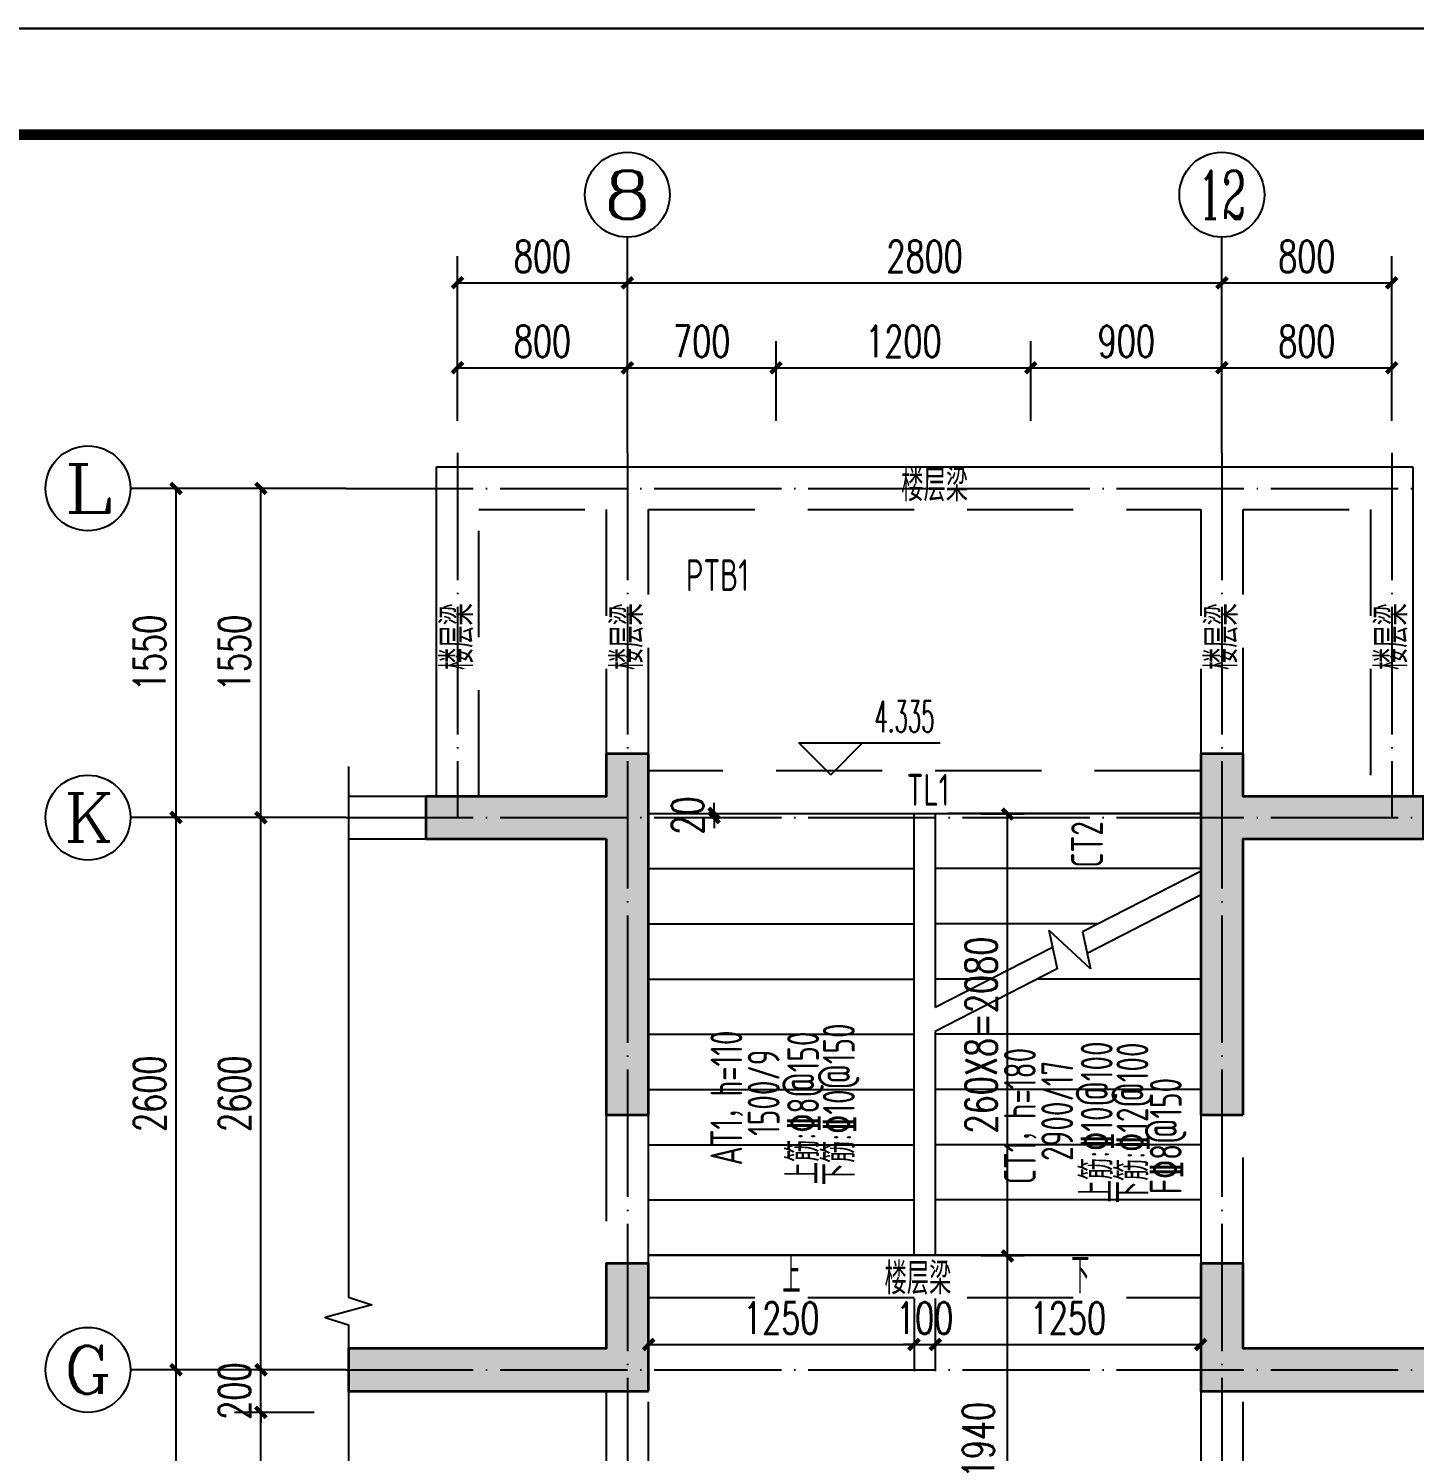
# Model space of a CAD drawing. Extents: x 393367 to 3005760, y 4998 to 826018.
# Drawn here: x 2809930 to 2816458, y 540962 to 547662 of the extents above; entities that cross this region are included whole.
import ezdxf
from ezdxf.enums import TextEntityAlignment as Align

# ---------------------------------------------------------------- set-up
doc = ezdxf.new("R2010")
doc.units = 0
doc.header["$LTSCALE"] = 1000
doc.linetypes.add('DASHED', pattern=[0.75, 0.5, -0.25])
doc.linetypes.add('DOTE', pattern=[2.42, 2, -0.2, 0.02, -0.2])
doc.layers.get('0').update_dxf_attribs({"linetype": 'CONTINUOUS'})
doc.layers.get('Defpoints').update_dxf_attribs({"linetype": 'CONTINUOUS'})
for name, color, linetype in [('-TK', 7, 'CONTINUOUS'), ('AXIS', 3, 'CONTINUOUS'), ('AXIS_TEXT', 7, 'CONTINUOUS'), ('DIM_ELEV', 3, 'CONTINUOUS'), ('DIM_SYMB', 3, 'CONTINUOUS'), ('DOTE', 8, 'DOTE'), ('PUB_DIM', 3, 'CONTINUOUS'), ('PUB_TEXT', 7, 'CONTINUOUS'), ('S-梁', 4, 'DASHED'), ('S-梁实线', 4, 'CONTINUOUS'), ('S-砼墙', 150, 'CONTINUOUS'), ('S-砼墙填充', 251, 'CONTINUOUS'), ('STAIR', 2, 'CONTINUOUS'), ('TEXT', 7, 'CONTINUOUS'), ('THIN', 7, 'CONTINUOUS'), ('尺寸标注', 86, 'CONTINUOUS')]:
    doc.layers.add(name, color=color, linetype=linetype)
doc.layers.add('yichutu', color=7, linetype='CONTINUOUS', true_color=0xffffff, plot=False)
doc.styles.add('_TCH_AXIS', font='COMPLEX', dxfattribs={"bigfont": 'GBCBIG'})
doc.styles.add('_TCH_DIM', font='simplex.shx', dxfattribs={"width": 0.65, "bigfont": 'gbcbig.shx'})
doc.styles.add('_TCH_DIM_T3', font='SIMPLEX', dxfattribs={"width": 0.705882, "bigfont": 'GBCBIG'})
doc.styles.add('COMPLEX', font='COMPLEX')
doc.styles.add('TSSD_Rein', font='Tssdeng.shx', dxfattribs={"width": 0.7, "bigfont": 'hztxt.shx'})
doc.dimstyles.new('_TCH_ARCH&&50', dxfattribs={"dimtxt": 148.75, "dimasz": 50, "dimexe": 125, "dimexo": 150, "dimgap": 50, "dimtad": 1, "dimdec": 0, "dimzin": 0, "dimdsep": 46, "dimtxsty": '_TCH_DIM_T3', "dimblk": 'ARCHTICK', "dimcen": 0.09, "dimclrt": 4, "dimazin": 2, "dimtfac": 1, "dimtdec": 0, "dimtix": 1, "dimtmove": 2, "dimatfit": 3, "dimfxl": 1, "dimtolj": 1, "dimtzin": 0, "dimarcsym": 0})

# ---------------------------------------------------------------- blocks, each defined once
blk = doc.blocks.new('_ArchTick')
at = {"color": 0, "linetype": 'ByBlock', "const_width": 0.4}
blk.add_lwpolyline([(-0.5, -0.5), (0.5, 0.5)], dxfattribs=at)
blk = doc.blocks.new('*D2147')
at = {"layer": 'Defpoints', "color": 0, "transparency": 16777216}
for p in [(2814200.5, 541833), (2815450.5, 541833), (2815450.5, 541466.2)]:
    blk.add_point(p, dxfattribs=at)
at = {"layer": '尺寸标注', "color": 0, "lineweight": -2, "transparency": 16777216}
for p, q in [((2814200.5, 541683), (2814200.5, 541341.2)), ((2815450.5, 541683), (2815450.5, 541341.2)), ((2814200.5, 541466.2), (2815450.5, 541466.2))]:
    blk.add_line(p, q, dxfattribs=at)
at = {"layer": '尺寸标注', "color": 0, "lineweight": -2, "transparency": 16777216, "xscale": 50, "yscale": 50, "zscale": 50, "rotation": 180}
blk.add_blockref('_ArchTick', (2814200.5, 541466.2), dxfattribs=at)
at = {"layer": '尺寸标注', "color": 0, "lineweight": -2, "transparency": 16777216, "xscale": 50, "yscale": 50, "zscale": 50}
blk.add_blockref('_ArchTick', (2815450.5, 541466.2), dxfattribs=at)
at = {"layer": '尺寸标注', "color": 4, "transparency": 16777216, "insert": (2814825.5, 541590.6), "char_height": 148.75, "attachment_point": 5, "style": '_TCH_DIM_T3'}
blk.add_mtext('\\A1;1250', dxfattribs=at)
blk = doc.blocks.new('*D2148')
at = {"layer": 'Defpoints', "color": 0, "transparency": 16777216}
for p in [(2814100.5, 541833), (2814200.5, 541833), (2814200.5, 541466.2)]:
    blk.add_point(p, dxfattribs=at)
at = {"layer": '尺寸标注', "color": 0, "lineweight": -2, "transparency": 16777216}
for p, q in [((2814100.5, 541683), (2814100.5, 541341.2)), ((2814200.5, 541683), (2814200.5, 541341.2)), ((2814100.5, 541466.2), (2814050.5, 541466.2)), ((2814100.5, 541466.2), (2814200.5, 541466.2)), ((2814200.5, 541466.2), (2814250.5, 541466.2))]:
    blk.add_line(p, q, dxfattribs=at)
at = {"layer": '尺寸标注', "color": 0, "lineweight": -2, "transparency": 16777216, "xscale": 50, "yscale": 50, "zscale": 50}
blk.add_blockref('_ArchTick', (2814100.5, 541466.2), dxfattribs=at)
at = {"layer": '尺寸标注', "color": 0, "lineweight": -2, "transparency": 16777216, "xscale": 50, "yscale": 50, "zscale": 50, "rotation": 180}
blk.add_blockref('_ArchTick', (2814200.5, 541466.2), dxfattribs=at)
at = {"layer": '尺寸标注', "color": 4, "transparency": 16777216, "insert": (2814150.5, 541590.6), "char_height": 148.75, "attachment_point": 5, "style": '_TCH_DIM_T3'}
blk.add_mtext('\\A1;100', dxfattribs=at)
blk = doc.blocks.new('*D2149')
at = {"layer": 'Defpoints', "color": 0, "transparency": 16777216}
for p in [(2812850.5, 541833), (2814100.5, 541833), (2814100.5, 541466.2)]:
    blk.add_point(p, dxfattribs=at)
at = {"layer": '尺寸标注', "color": 0, "lineweight": -2, "transparency": 16777216}
for p, q in [((2812850.5, 541683), (2812850.5, 541341.2)), ((2814100.5, 541683), (2814100.5, 541341.2)), ((2812850.5, 541466.2), (2814100.5, 541466.2))]:
    blk.add_line(p, q, dxfattribs=at)
at = {"layer": '尺寸标注', "color": 0, "lineweight": -2, "transparency": 16777216, "xscale": 50, "yscale": 50, "zscale": 50, "rotation": 180}
blk.add_blockref('_ArchTick', (2812850.5, 541466.2), dxfattribs=at)
at = {"layer": '尺寸标注', "color": 0, "lineweight": -2, "transparency": 16777216, "xscale": 50, "yscale": 50, "zscale": 50}
blk.add_blockref('_ArchTick', (2814100.5, 541466.2), dxfattribs=at)
at = {"layer": '尺寸标注', "color": 4, "transparency": 16777216, "insert": (2813475.5, 541590.6), "char_height": 148.75, "attachment_point": 5, "style": '_TCH_DIM_T3'}
blk.add_mtext('\\A1;1250', dxfattribs=at)
blk = doc.blocks.new('*D2144')
at = {"layer": 'Defpoints', "color": 0, "transparency": 16777216}
for p in [(2814541, 543963.1), (2814769.5, 543963.1), (2814769.5, 541883.1)]:
    blk.add_point(p, dxfattribs=at)
at = {"layer": '尺寸标注', "color": 0, "lineweight": -2, "transparency": 16777216}
for p, q in [((2814619.5, 543963.1), (2814416, 543963.1)), ((2814541, 541883.1), (2814541, 543963.1)), ((2814619.5, 541883.1), (2814416, 541883.1))]:
    blk.add_line(p, q, dxfattribs=at)
at = {"layer": '尺寸标注', "color": 0, "lineweight": -2, "transparency": 16777216, "xscale": 50, "yscale": 50, "zscale": 50}
for p, rotation in [((2814541, 543963.1), 90), ((2814541, 541883.1), 270)]:
    blk.add_blockref('_ArchTick', p, dxfattribs=dict(at, rotation=rotation))
at = {"layer": '尺寸标注', "color": 4, "transparency": 16777216, "insert": (2814416.6, 542923.1), "char_height": 148.75, "attachment_point": 5, "rotation": 90, "style": '_TCH_DIM_T3'}
blk.add_mtext('\\A1;260X8=2080', dxfattribs=at)
blk = doc.blocks.new('*D2145')
at = {"layer": 'Defpoints', "color": 0, "transparency": 16777216}
for p in [(2814541, 541883.1), (2814769.5, 541883.1), (2814769.5, 539943.1)]:
    blk.add_point(p, dxfattribs=at)
at = {"layer": '尺寸标注', "color": 0, "lineweight": -2, "transparency": 16777216}
for p, q in [((2814619.5, 541883.1), (2814416, 541883.1)), ((2814541, 539943.1), (2814541, 541883.1)), ((2814619.5, 539943.1), (2814416, 539943.1))]:
    blk.add_line(p, q, dxfattribs=at)
at = {"layer": '尺寸标注', "color": 0, "lineweight": -2, "transparency": 16777216, "xscale": 50, "yscale": 50, "zscale": 50}
for p, rotation in [((2814541, 541883.1), 90), ((2814541, 539943.1), 270)]:
    blk.add_blockref('_ArchTick', p, dxfattribs=dict(at, rotation=rotation))
at = {"layer": '尺寸标注', "color": 4, "transparency": 16777216, "insert": (2814403.5, 541016.3), "char_height": 148.75, "attachment_point": 5, "rotation": 90, "style": '_TCH_DIM_T3'}
blk.add_mtext('\\A1;1940', dxfattribs=at)
blk = doc.blocks.new('A1')
blk.add_lwpolyline([(0, 59400), (0, 0), (84100, 0), (84100, 59400)], close=True)
at = {"const_width": 100}
blk.add_lwpolyline([(2500, 58400), (2500, 1000), (83100, 1000), (83100, 58400)], close=True, dxfattribs=at)
blk = doc.blocks.new('_axiso')
blk.add_circle((0, 0), 0.5)
at = {"layer": 'AXIS_TEXT', "style": 'COMPLEX', "width": 1.041667}
blk.add_attdef('A', text='', height=0.56, dxfattribs=at).set_placement((-0.25, -0.28), (0.25, -0.28), align=Align.FIT)
blk = doc.blocks.new('*D2247')
at = {"layer": 'Defpoints', "color": 0, "transparency": 16777216}
for p in [(2811024.6, 541146.8), (2811424.6, 541146.8), (2811424.6, 540046.8)]:
    blk.add_point(p, dxfattribs=at)
at = {"layer": '尺寸标注', "color": 0, "lineweight": -2, "transparency": 16777216}
for p, q in [((2811274.6, 541146.8), (2810899.6, 541146.8)), ((2811024.6, 540046.8), (2811024.6, 541146.8)), ((2811274.6, 540046.8), (2810899.6, 540046.8))]:
    blk.add_line(p, q, dxfattribs=at)
at = {"layer": '尺寸标注', "color": 0, "lineweight": -2, "transparency": 16777216, "xscale": 50, "yscale": 50, "zscale": 50}
for p, rotation in [((2811024.6, 541146.8), 90), ((2811024.6, 540046.8), 270)]:
    blk.add_blockref('_ArchTick', p, dxfattribs=dict(at, rotation=rotation))
at = {"layer": '尺寸标注', "color": 4, "transparency": 16777216, "insert": (2810900.2, 540596.8), "char_height": 148.75, "attachment_point": 5, "rotation": 90, "style": '_TCH_DIM_T3'}
blk.add_mtext('\\A1;1100', dxfattribs=at)
blk = doc.blocks.new('*D2248')
at = {"layer": 'Defpoints', "color": 0, "transparency": 16777216}
for p in [(2811024.6, 541346.8), (2811424.6, 541346.8), (2811424.6, 541146.8)]:
    blk.add_point(p, dxfattribs=at)
at = {"layer": '尺寸标注', "color": 0, "lineweight": -2, "transparency": 16777216}
for p, q in [((2811274.6, 541346.8), (2810899.6, 541346.8)), ((2811024.6, 541346.8), (2811024.6, 541396.8)), ((2811024.6, 541146.8), (2811024.6, 541346.8)), ((2811274.6, 541146.8), (2810899.6, 541146.8)), ((2811024.6, 541146.8), (2811024.6, 541096.8))]:
    blk.add_line(p, q, dxfattribs=at)
at = {"layer": '尺寸标注', "color": 0, "lineweight": -2, "transparency": 16777216, "xscale": 50, "yscale": 50, "zscale": 50}
for p, rotation in [((2811024.6, 541346.8), 270), ((2811024.6, 541146.8), 90)]:
    blk.add_blockref('_ArchTick', p, dxfattribs=dict(at, rotation=rotation))
at = {"layer": '尺寸标注', "color": 4, "transparency": 16777216, "insert": (2810900.2, 541246.8), "char_height": 148.75, "attachment_point": 5, "rotation": 90, "style": '_TCH_DIM_T3'}
blk.add_mtext('\\A1;200', dxfattribs=at)
blk = doc.blocks.new('*D2249')
at = {"layer": 'Defpoints', "color": 0, "transparency": 16777216}
for p in [(2811024.6, 543946.8), (2811424.6, 543946.8), (2811424.6, 541346.8)]:
    blk.add_point(p, dxfattribs=at)
at = {"layer": '尺寸标注', "color": 0, "lineweight": -2, "transparency": 16777216}
for p, q in [((2811274.6, 543946.8), (2810899.6, 543946.8)), ((2811024.6, 541346.8), (2811024.6, 543946.8)), ((2811274.6, 541346.8), (2810899.6, 541346.8))]:
    blk.add_line(p, q, dxfattribs=at)
at = {"layer": '尺寸标注', "color": 0, "lineweight": -2, "transparency": 16777216, "xscale": 50, "yscale": 50, "zscale": 50}
for p, rotation in [((2811024.6, 543946.8), 90), ((2811024.6, 541346.8), 270)]:
    blk.add_blockref('_ArchTick', p, dxfattribs=dict(at, rotation=rotation))
at = {"layer": '尺寸标注', "color": 4, "transparency": 16777216, "insert": (2810900.2, 542646.8), "char_height": 148.75, "attachment_point": 5, "rotation": 90, "style": '_TCH_DIM_T3'}
blk.add_mtext('\\A1;2600', dxfattribs=at)
blk = doc.blocks.new('*D2250')
at = {"layer": 'Defpoints', "color": 0, "transparency": 16777216}
for p in [(2811024.6, 545496.8), (2811424.6, 545496.8), (2811424.6, 543946.8)]:
    blk.add_point(p, dxfattribs=at)
at = {"layer": '尺寸标注', "color": 0, "lineweight": -2, "transparency": 16777216}
for p, q in [((2811274.6, 545496.8), (2810899.6, 545496.8)), ((2811024.6, 543946.8), (2811024.6, 545496.8)), ((2811274.6, 543946.8), (2810899.6, 543946.8))]:
    blk.add_line(p, q, dxfattribs=at)
at = {"layer": '尺寸标注', "color": 0, "lineweight": -2, "transparency": 16777216, "xscale": 50, "yscale": 50, "zscale": 50}
for p, rotation in [((2811024.6, 545496.8), 90), ((2811024.6, 543946.8), 270)]:
    blk.add_blockref('_ArchTick', p, dxfattribs=dict(at, rotation=rotation))
at = {"layer": '尺寸标注', "color": 4, "transparency": 16777216, "insert": (2810900.2, 544721.8), "char_height": 148.75, "attachment_point": 5, "rotation": 90, "style": '_TCH_DIM_T3'}
blk.add_mtext('\\A1;1550', dxfattribs=at)
blk = doc.blocks.new('*D2251')
at = {"layer": 'Defpoints', "color": 0, "transparency": 16777216}
for p in [(2810624.6, 541346.8), (2811424.6, 541346.8), (2811424.6, 539846.8)]:
    blk.add_point(p, dxfattribs=at)
at = {"layer": 'PUB_DIM', "color": 0, "lineweight": -2, "transparency": 16777216}
for p, q in [((2811274.6, 541346.8), (2810499.6, 541346.8)), ((2810624.6, 539846.8), (2810624.6, 541346.8)), ((2811274.6, 539846.8), (2810499.6, 539846.8))]:
    blk.add_line(p, q, dxfattribs=at)
at = {"layer": 'PUB_DIM', "color": 0, "lineweight": -2, "transparency": 16777216, "xscale": 50, "yscale": 50, "zscale": 50}
for p, rotation in [((2810624.6, 541346.8), 90), ((2810624.6, 539846.8), 270)]:
    blk.add_blockref('_ArchTick', p, dxfattribs=dict(at, rotation=rotation))
at = {"layer": 'PUB_DIM', "color": 4, "transparency": 16777216, "insert": (2810500.2, 540596.8), "char_height": 148.75, "attachment_point": 5, "rotation": 90, "style": '_TCH_DIM_T3'}
blk.add_mtext('\\A1;1500', dxfattribs=at)
blk = doc.blocks.new('*D2252')
at = {"layer": 'Defpoints', "color": 0, "transparency": 16777216}
for p in [(2810624.6, 543946.8), (2811424.6, 543946.8), (2811424.6, 541346.8)]:
    blk.add_point(p, dxfattribs=at)
at = {"layer": 'PUB_DIM', "color": 0, "lineweight": -2, "transparency": 16777216}
for p, q in [((2811274.6, 543946.8), (2810499.6, 543946.8)), ((2810624.6, 541346.8), (2810624.6, 543946.8)), ((2811274.6, 541346.8), (2810499.6, 541346.8))]:
    blk.add_line(p, q, dxfattribs=at)
at = {"layer": 'PUB_DIM', "color": 0, "lineweight": -2, "transparency": 16777216, "xscale": 50, "yscale": 50, "zscale": 50}
for p, rotation in [((2810624.6, 543946.8), 90), ((2810624.6, 541346.8), 270)]:
    blk.add_blockref('_ArchTick', p, dxfattribs=dict(at, rotation=rotation))
at = {"layer": 'PUB_DIM', "color": 4, "transparency": 16777216, "insert": (2810500.2, 542646.8), "char_height": 148.75, "attachment_point": 5, "rotation": 90, "style": '_TCH_DIM_T3'}
blk.add_mtext('\\A1;2600', dxfattribs=at)
blk = doc.blocks.new('*D2253')
at = {"layer": 'Defpoints', "color": 0, "transparency": 16777216}
for p in [(2810624.6, 545496.8), (2811424.6, 545496.8), (2811424.6, 543946.8)]:
    blk.add_point(p, dxfattribs=at)
at = {"layer": 'PUB_DIM', "color": 0, "lineweight": -2, "transparency": 16777216}
for p, q in [((2811274.6, 545496.8), (2810499.6, 545496.8)), ((2810624.6, 543946.8), (2810624.6, 545496.8)), ((2811274.6, 543946.8), (2810499.6, 543946.8))]:
    blk.add_line(p, q, dxfattribs=at)
at = {"layer": 'PUB_DIM', "color": 0, "lineweight": -2, "transparency": 16777216, "xscale": 50, "yscale": 50, "zscale": 50}
for p, rotation in [((2810624.6, 545496.8), 90), ((2810624.6, 543946.8), 270)]:
    blk.add_blockref('_ArchTick', p, dxfattribs=dict(at, rotation=rotation))
at = {"layer": 'PUB_DIM', "color": 4, "transparency": 16777216, "insert": (2810500.2, 544721.8), "char_height": 148.75, "attachment_point": 5, "rotation": 90, "style": '_TCH_DIM_T3'}
blk.add_mtext('\\A1;1550', dxfattribs=at)
blk = doc.blocks.new('*D2254')
at = {"layer": 'Defpoints', "color": 0, "transparency": 16777216}
for p in [(2812750.5, 546064.7), (2811950.5, 545664.7), (2812750.5, 545664.7)]:
    blk.add_point(p, dxfattribs=at)
at = {"layer": '尺寸标注', "color": 0, "lineweight": -2, "transparency": 16777216}
for p, q in [((2811950.5, 545814.7), (2811950.5, 546189.7)), ((2812750.5, 545814.7), (2812750.5, 546189.7)), ((2811950.5, 546064.7), (2812750.5, 546064.7))]:
    blk.add_line(p, q, dxfattribs=at)
at = {"layer": '尺寸标注', "color": 0, "lineweight": -2, "transparency": 16777216, "xscale": 50, "yscale": 50, "zscale": 50, "rotation": 180}
blk.add_blockref('_ArchTick', (2811950.5, 546064.7), dxfattribs=at)
at = {"layer": '尺寸标注', "color": 0, "lineweight": -2, "transparency": 16777216, "xscale": 50, "yscale": 50, "zscale": 50}
blk.add_blockref('_ArchTick', (2812750.5, 546064.7), dxfattribs=at)
at = {"layer": '尺寸标注', "color": 4, "transparency": 16777216, "insert": (2812350.5, 546189.1), "char_height": 148.75, "attachment_point": 5, "style": '_TCH_DIM_T3'}
blk.add_mtext('\\A1;800', dxfattribs=at)
blk = doc.blocks.new('*D2255')
at = {"layer": 'Defpoints', "color": 0, "transparency": 16777216}
for p in [(2813450.5, 546064.7), (2812750.5, 545664.7), (2813450.5, 545664.7)]:
    blk.add_point(p, dxfattribs=at)
at = {"layer": '尺寸标注', "color": 0, "lineweight": -2, "transparency": 16777216}
for p, q in [((2812750.5, 545814.7), (2812750.5, 546189.7)), ((2813450.5, 545814.7), (2813450.5, 546189.7)), ((2812750.5, 546064.7), (2813450.5, 546064.7))]:
    blk.add_line(p, q, dxfattribs=at)
at = {"layer": '尺寸标注', "color": 0, "lineweight": -2, "transparency": 16777216, "xscale": 50, "yscale": 50, "zscale": 50, "rotation": 180}
blk.add_blockref('_ArchTick', (2812750.5, 546064.7), dxfattribs=at)
at = {"layer": '尺寸标注', "color": 0, "lineweight": -2, "transparency": 16777216, "xscale": 50, "yscale": 50, "zscale": 50}
blk.add_blockref('_ArchTick', (2813450.5, 546064.7), dxfattribs=at)
at = {"layer": '尺寸标注', "color": 4, "transparency": 16777216, "insert": (2813100.5, 546189.1), "char_height": 148.75, "attachment_point": 5, "style": '_TCH_DIM_T3'}
blk.add_mtext('\\A1;700', dxfattribs=at)
blk = doc.blocks.new('*D2256')
at = {"layer": 'Defpoints', "color": 0, "transparency": 16777216}
for p in [(2814650.5, 546064.7), (2813450.5, 545664.7), (2814650.5, 545664.7)]:
    blk.add_point(p, dxfattribs=at)
at = {"layer": '尺寸标注', "color": 0, "lineweight": -2, "transparency": 16777216}
for p, q in [((2813450.5, 545814.7), (2813450.5, 546189.7)), ((2814650.5, 545814.7), (2814650.5, 546189.7)), ((2813450.5, 546064.7), (2814650.5, 546064.7))]:
    blk.add_line(p, q, dxfattribs=at)
at = {"layer": '尺寸标注', "color": 0, "lineweight": -2, "transparency": 16777216, "xscale": 50, "yscale": 50, "zscale": 50, "rotation": 180}
blk.add_blockref('_ArchTick', (2813450.5, 546064.7), dxfattribs=at)
at = {"layer": '尺寸标注', "color": 0, "lineweight": -2, "transparency": 16777216, "xscale": 50, "yscale": 50, "zscale": 50}
blk.add_blockref('_ArchTick', (2814650.5, 546064.7), dxfattribs=at)
at = {"layer": '尺寸标注', "color": 4, "transparency": 16777216, "insert": (2814050.5, 546189.1), "char_height": 148.75, "attachment_point": 5, "style": '_TCH_DIM_T3'}
blk.add_mtext('\\A1;1200', dxfattribs=at)
blk = doc.blocks.new('*D2257')
at = {"layer": 'Defpoints', "color": 0, "transparency": 16777216}
for p in [(2815550.5, 546064.7), (2814650.5, 545664.7), (2815550.5, 545664.7)]:
    blk.add_point(p, dxfattribs=at)
at = {"layer": '尺寸标注', "color": 0, "lineweight": -2, "transparency": 16777216}
for p, q in [((2814650.5, 545814.7), (2814650.5, 546189.7)), ((2815550.5, 545814.7), (2815550.5, 546189.7)), ((2814650.5, 546064.7), (2815550.5, 546064.7))]:
    blk.add_line(p, q, dxfattribs=at)
at = {"layer": '尺寸标注', "color": 0, "lineweight": -2, "transparency": 16777216, "xscale": 50, "yscale": 50, "zscale": 50, "rotation": 180}
blk.add_blockref('_ArchTick', (2814650.5, 546064.7), dxfattribs=at)
at = {"layer": '尺寸标注', "color": 0, "lineweight": -2, "transparency": 16777216, "xscale": 50, "yscale": 50, "zscale": 50}
blk.add_blockref('_ArchTick', (2815550.5, 546064.7), dxfattribs=at)
at = {"layer": '尺寸标注', "color": 4, "transparency": 16777216, "insert": (2815100.5, 546189.1), "char_height": 148.75, "attachment_point": 5, "style": '_TCH_DIM_T3'}
blk.add_mtext('\\A1;900', dxfattribs=at)
blk = doc.blocks.new('*D2258')
at = {"layer": 'Defpoints', "color": 0, "transparency": 16777216}
for p in [(2816350.5, 546064.7), (2815550.5, 545664.7), (2816350.5, 545664.7)]:
    blk.add_point(p, dxfattribs=at)
at = {"layer": '尺寸标注', "color": 0, "lineweight": -2, "transparency": 16777216}
for p, q in [((2815550.5, 545814.7), (2815550.5, 546189.7)), ((2816350.5, 545814.7), (2816350.5, 546189.7)), ((2815550.5, 546064.7), (2816350.5, 546064.7))]:
    blk.add_line(p, q, dxfattribs=at)
at = {"layer": '尺寸标注', "color": 0, "lineweight": -2, "transparency": 16777216, "xscale": 50, "yscale": 50, "zscale": 50, "rotation": 180}
blk.add_blockref('_ArchTick', (2815550.5, 546064.7), dxfattribs=at)
at = {"layer": '尺寸标注', "color": 0, "lineweight": -2, "transparency": 16777216, "xscale": 50, "yscale": 50, "zscale": 50}
blk.add_blockref('_ArchTick', (2816350.5, 546064.7), dxfattribs=at)
at = {"layer": '尺寸标注', "color": 4, "transparency": 16777216, "insert": (2815950.5, 546189.1), "char_height": 148.75, "attachment_point": 5, "style": '_TCH_DIM_T3'}
blk.add_mtext('\\A1;800', dxfattribs=at)
blk = doc.blocks.new('*D2259')
at = {"layer": 'Defpoints', "color": 0, "transparency": 16777216}
for p in [(2812750.5, 546464.7), (2811950.5, 545664.7), (2812750.5, 545664.7)]:
    blk.add_point(p, dxfattribs=at)
at = {"layer": 'PUB_DIM', "color": 0, "lineweight": -2, "transparency": 16777216}
for p, q in [((2811950.5, 545814.7), (2811950.5, 546589.7)), ((2812750.5, 545814.7), (2812750.5, 546589.7)), ((2811950.5, 546464.7), (2812750.5, 546464.7))]:
    blk.add_line(p, q, dxfattribs=at)
at = {"layer": 'PUB_DIM', "color": 0, "lineweight": -2, "transparency": 16777216, "xscale": 50, "yscale": 50, "zscale": 50, "rotation": 180}
blk.add_blockref('_ArchTick', (2811950.5, 546464.7), dxfattribs=at)
at = {"layer": 'PUB_DIM', "color": 0, "lineweight": -2, "transparency": 16777216, "xscale": 50, "yscale": 50, "zscale": 50}
blk.add_blockref('_ArchTick', (2812750.5, 546464.7), dxfattribs=at)
at = {"layer": 'PUB_DIM', "color": 4, "transparency": 16777216, "insert": (2812350.5, 546589.1), "char_height": 148.75, "attachment_point": 5, "style": '_TCH_DIM_T3'}
blk.add_mtext('\\A1;800', dxfattribs=at)
blk = doc.blocks.new('*D2260')
at = {"layer": 'Defpoints', "color": 0, "transparency": 16777216}
for p in [(2815550.5, 546464.7), (2812750.5, 545664.7), (2815550.5, 545664.7)]:
    blk.add_point(p, dxfattribs=at)
at = {"layer": 'PUB_DIM', "color": 0, "lineweight": -2, "transparency": 16777216}
for p, q in [((2812750.5, 545814.7), (2812750.5, 546589.7)), ((2815550.5, 545814.7), (2815550.5, 546589.7)), ((2812750.5, 546464.7), (2815550.5, 546464.7))]:
    blk.add_line(p, q, dxfattribs=at)
at = {"layer": 'PUB_DIM', "color": 0, "lineweight": -2, "transparency": 16777216, "xscale": 50, "yscale": 50, "zscale": 50, "rotation": 180}
blk.add_blockref('_ArchTick', (2812750.5, 546464.7), dxfattribs=at)
at = {"layer": 'PUB_DIM', "color": 0, "lineweight": -2, "transparency": 16777216, "xscale": 50, "yscale": 50, "zscale": 50}
blk.add_blockref('_ArchTick', (2815550.5, 546464.7), dxfattribs=at)
at = {"layer": 'PUB_DIM', "color": 4, "transparency": 16777216, "insert": (2814150.5, 546589.1), "char_height": 148.75, "attachment_point": 5, "style": '_TCH_DIM_T3'}
blk.add_mtext('\\A1;2800', dxfattribs=at)
blk = doc.blocks.new('*D2261')
at = {"layer": 'Defpoints', "color": 0, "transparency": 16777216}
for p in [(2816350.5, 546464.7), (2815550.5, 545664.7), (2816350.5, 545664.7)]:
    blk.add_point(p, dxfattribs=at)
at = {"layer": 'PUB_DIM', "color": 0, "lineweight": -2, "transparency": 16777216}
for p, q in [((2815550.5, 545814.7), (2815550.5, 546589.7)), ((2816350.5, 545814.7), (2816350.5, 546589.7)), ((2815550.5, 546464.7), (2816350.5, 546464.7))]:
    blk.add_line(p, q, dxfattribs=at)
at = {"layer": 'PUB_DIM', "color": 0, "lineweight": -2, "transparency": 16777216, "xscale": 50, "yscale": 50, "zscale": 50, "rotation": 180}
blk.add_blockref('_ArchTick', (2815550.5, 546464.7), dxfattribs=at)
at = {"layer": 'PUB_DIM', "color": 0, "lineweight": -2, "transparency": 16777216, "xscale": 50, "yscale": 50, "zscale": 50}
blk.add_blockref('_ArchTick', (2816350.5, 546464.7), dxfattribs=at)
at = {"layer": 'PUB_DIM', "color": 4, "transparency": 16777216, "insert": (2815950.5, 546589.1), "char_height": 148.75, "attachment_point": 5, "style": '_TCH_DIM_T3'}
blk.add_mtext('\\A1;800', dxfattribs=at)
blk = doc.blocks.new('*D2268')
at = {"layer": 'Defpoints', "color": 0, "transparency": 16777216}
for p in [(2813001.2, 543966.9), (2813158.9, 543966.9), (2813001.2, 543946.8)]:
    blk.add_point(p, dxfattribs=at)
at = {"layer": '尺寸标注', "color": 0, "lineweight": -2, "transparency": 16777216}
for p, q in [((2813151.2, 543966.9), (2813283.9, 543966.9)), ((2813158.9, 543966.9), (2813158.9, 544016.9)), ((2813158.9, 543946.8), (2813158.9, 543966.9)), ((2813151.2, 543946.8), (2813283.9, 543946.8)), ((2813158.9, 543946.8), (2813158.9, 543896.8))]:
    blk.add_line(p, q, dxfattribs=at)
at = {"layer": '尺寸标注', "color": 0, "lineweight": -2, "transparency": 16777216, "xscale": 50, "yscale": 50, "zscale": 50}
for p, rotation in [((2813158.9, 543966.9), 270), ((2813158.9, 543946.8), 90)]:
    blk.add_blockref('_ArchTick', p, dxfattribs=dict(at, rotation=rotation))
at = {"layer": '尺寸标注', "color": 4, "transparency": 16777216, "insert": (2813034.5, 543956.9), "char_height": 148.75, "attachment_point": 5, "rotation": 90, "style": '_TCH_DIM_T3'}
blk.add_mtext('\\A1;20', dxfattribs=at)
blk = doc.blocks.new('yct-841-594-42050-29700-50-1000')
at = {"layer": 'yichutu', "color": 7, "true_color": 0xffffff}
blk.add_lwpolyline([(0, 0), (0, 29700), (42050, 29700), (42050, 0)], close=True, dxfattribs=at)

msp = doc.modelspace()

# ---------------------------------------------------------------- hatches: boundary and pattern name
at = {"layer": 'S-砼墙填充'}
for points in [[(2812650.6373, 543846.89197), (2812650.61394, 542546.89383), (2812850.61394, 542546.8901), (2812850.63917, 544246.89263), (2812650.63917, 544246.89263), (2812650.63917, 544046.89197), (2811800.63915, 544046.89197), (2811800.63915, 543846.89197)], [(2815650.61395, 542546.83778), (2815650.63731, 543846.84516), (2816500.6447, 543846.89197), (2816500.63368, 544046.89197), (2815650.63917, 544046.84516), (2815650.63917, 544246.89263), (2815450.63917, 544246.89263), (2815450.61395, 542546.84152)], [(2812850.5428, 541246.89171), (2812850.5428, 541846.89171), (2812650.5428, 541846.89171), (2812650.5428, 541446.89171), (2811437.62032, 541446.89171), (2811437.62032, 541246.89171)], [(2816863.65428, 541246.89171), (2816863.65428, 541446.89171), (2815650.73554, 541446.89171), (2815650.73554, 541846.89171), (2815450.73554, 541846.89171), (2815450.73554, 541246.89171)]]:
    msp.add_hatch(color=142, dxfattribs=at).paths.add_polyline_path(points)

# ---------------------------------------------------------------- linework, layer by layer
at = {"layer": 'AXIS'}
for p, q in [((2812750.5428, 545664.73261), (2812750.5428, 546679.34019)), ((2815550.5428, 545664.73261), (2815550.5428, 546679.34019)), ((2811424.58295, 545496.84749), (2810409.97537, 545496.84749)), ((2811424.58295, 543946.8475), (2810409.97537, 543946.8475)), ((2811424.58295, 541346.84749), (2810409.97537, 541346.84749))]:
    msp.add_line(p, q, dxfattribs=at)
at = {"layer": 'DIM_ELEV', "color": 6}
for p, q in [((2813708.13551, 544148.42518), (2813558.13551, 544298.42518)), ((2813558.13551, 544298.42518), (2814223.05599, 544298.42518)), ((2813708.13551, 544148.42518), (2813858.13551, 544298.42518))]:
    msp.add_line(p, q, dxfattribs=at)
at = {"layer": 'DIM_SYMB'}
for points in [[(2813475.54279, 541756.89171, 0, 0, 0), (2813475.54279, 544681.89171, 0, 0, 0), (2814825.54279, 544681.89171, 0, 0, 0), (2814825.54279, 543596.89171, 40, 0, 0), (2814825.54279, 543446.89171, 0, 0, 0)], [(2814825.54279, 541756.89171, 0, 0, 0), (2814825.54279, 543036.89171, 40, 0, 0), (2814825.54279, 543186.89171, 0, 0, 0)]]:
    msp.add_lwpolyline(points, format="xyseb", dxfattribs=at)
at = {"layer": 'DOTE', "linetype": 'DOTE', "ltscale": 0.3}
for p, q in [((2811950.5428, 545664.73261), (2811950.5428, 543946.8475)), ((2812750.5428, 545664.73261), (2812750.5428, 539846.84749)), ((2815550.54279, 545664.73261), (2815550.54279, 539846.84749)), ((2816350.54279, 545664.73261), (2816350.54279, 543946.8475)), ((2811424.58295, 545496.8475), (2817001.18933, 545496.8475)), ((2811424.58295, 543946.8475), (2817001.18933, 543946.8475)), ((2811424.58295, 541346.84749), (2817001.18933, 541346.84749))]:
    msp.add_line(p, q, dxfattribs=at)
at = {"layer": 'S-梁'}
for p, q in [((2812050.63917, 544046.89197), (2812050.63917, 545396.89197)), ((2812050.63917, 545396.89197), (2812650.63917, 545396.89197)), ((2812650.63917, 545396.89197), (2812650.63917, 544246.89263)), ((2812850.63917, 545396.89197), (2815450.63917, 545396.89197)), ((2812850.63917, 544246.89263), (2812850.63917, 545396.89197)), ((2815450.63917, 545396.89197), (2815450.63917, 544246.89263)), ((2815650.63917, 545396.89197), (2816250.64024, 545396.89197)), ((2815650.63917, 544246.89263), (2815650.63917, 545396.89197)), ((2816250.64024, 545396.89197), (2816250.65463, 544046.8782)), ((2815450.63917, 544166.83638), (2812850.63917, 544166.88496)), ((2811437.62032, 543846.89197), (2811800.63915, 543846.89197)), ((2812650.61394, 542546.90145), (2812650.5428, 541846.90119)), ((2815650.73554, 541846.90792), (2815650.61395, 542546.85586)), ((2812850.54279, 541686.89171), (2815450.73554, 541686.89171)), ((2812650.5428, 541246.89171), (2812650.5428, 539946.84818)), ((2812850.5428, 539946.84744), (2812850.5428, 541246.89171)), ((2815450.73554, 541246.89171), (2815450.73554, 539946.84067)), ((2815650.73554, 539946.8371), (2815650.73554, 541246.89171))]:
    msp.add_line(p, q, dxfattribs=at)
at = {"layer": 'S-梁实线'}
for p, q in [((2811850.63917, 545596.89197), (2811850.63917, 544046.89197)), ((2812750.63917, 545596.89197), (2811850.63917, 545596.89197)), ((2815550.63917, 545596.89197), (2812750.63917, 545596.89197)), ((2816450.63811, 545596.89197), (2815550.63917, 545596.89197)), ((2816450.65463, 544046.88921), (2816450.63811, 545596.89197)), ((2811800.63915, 544046.89197), (2811437.62032, 544046.89197)), ((2812850.6373, 543966.88496), (2815450.63731, 543966.83638)), ((2812850.5428, 541846.88222), (2812850.61394, 542546.88248)), ((2815450.61395, 542546.82344), (2815450.73554, 541846.87549)), ((2815450.73554, 541886.89171), (2812850.54279, 541886.89171))]:
    msp.add_line(p, q, dxfattribs=at)
at = {"layer": 'S-砼墙', "color": 150, "lineweight": 35}
for points in [[(2812650.6373, 543846.89197), (2812650.61394, 542546.89383), (2812850.61394, 542546.8901), (2812850.63917, 544246.89263), (2812650.63917, 544246.89263), (2812650.63917, 544046.89197), (2811800.63915, 544046.89197), (2811800.63915, 543846.89197)], [(2815650.61395, 542546.83778), (2815650.63731, 543846.84516), (2816500.6447, 543846.89197), (2816500.63368, 544046.89197), (2815650.63917, 544046.84516), (2815650.63917, 544246.89263), (2815450.63917, 544246.89263), (2815450.61395, 542546.84152)], [(2812850.5428, 541246.89171), (2812850.5428, 541846.89171), (2812650.5428, 541846.89171), (2812650.5428, 541446.89171), (2811437.62032, 541446.89171), (2811437.62032, 541246.89171)], [(2816863.65428, 541246.89171), (2816863.65428, 541446.89171), (2815650.73554, 541446.89171), (2815650.73554, 541846.89171), (2815450.73554, 541846.89171), (2815450.73554, 541246.89171)]]:
    msp.add_lwpolyline(points, close=True, dxfattribs=at)
at = {"layer": 'STAIR'}
for p, q in [((2812850.63917, 543966.89171), (2814040.54279, 543966.89171)), ((2812850.63917, 543966.89171), (2814040.54279, 543966.89171)), ((2814100.54279, 541886.89171), (2814100.54279, 543966.89171)), ((2814100.54279, 541886.89171), (2814100.54279, 543966.89171)), ((2814100.54279, 543966.89171), (2814200.54279, 543966.89171)), ((2814100.54279, 543966.89171), (2814200.54279, 543966.89171)), ((2814200.54279, 543966.89171), (2814200.54279, 543052.34153)), ((2814200.54279, 543966.89171), (2814200.54279, 543052.34153)), ((2815450.54279, 543966.89171), (2814260.54279, 543966.89171)), ((2814260.54279, 543966.89171), (2815450.54279, 543966.89171)), ((2812850.63917, 543706.89171), (2814100.54279, 543706.89171)), ((2815450.54279, 543706.89171), (2814200.54279, 543706.89171)), ((2815450.54279, 543693.84183), (2814894.55966, 543408.51115)), ((2815450.54279, 543581.44189), (2814916.37916, 543307.30899)), ((2812850.63917, 543446.89171), (2814100.54279, 543446.89171)), ((2814969.34638, 543446.89171), (2814200.54279, 543446.89171)), ((2814932.16591, 543234.08766), (2814734.9183, 543416.95269)), ((2814734.9183, 543416.95269), (2814774.28067, 543234.38401)), ((2814894.55966, 543408.51115), (2814932.16591, 543234.08766)), ((2814752.46117, 543335.58617), (2814200.54279, 543052.34153)), ((2814774.28067, 543234.38401), (2814200.54279, 542939.94159)), ((2812850.63917, 543186.89171), (2814100.54279, 543186.89171)), ((2814462.72152, 543186.89171), (2814200.54279, 543186.89171)), ((2815450.54279, 543186.89171), (2814681.73921, 543186.89171)), ((2812850.63917, 542926.89171), (2814100.54279, 542926.89171)), ((2814200.54279, 542939.94159), (2814200.54279, 541886.89171)), ((2814200.54279, 542939.94159), (2814200.54279, 541886.89171)), ((2815450.54279, 542926.89171), (2814200.54279, 542926.89171)), ((2812850.63917, 542666.89171), (2814100.54279, 542666.89171)), ((2815450.54279, 542666.89171), (2814200.54279, 542666.89171)), ((2812850.54279, 542406.89171), (2814100.54279, 542406.89171)), ((2815450.54279, 542406.89171), (2814200.54279, 542406.89171)), ((2812850.54279, 542146.89171), (2814100.54279, 542146.89171)), ((2815450.54279, 542146.89171), (2814200.54279, 542146.89171)), ((2812850.54279, 541886.89171), (2815450.72859, 541886.89171))]:
    msp.add_line(p, q, dxfattribs=at)
at = {"layer": 'THIN'}
msp.add_lwpolyline([(2811437.62032, 544186.89197), (2811437.62032, 541688.44963), (2811547.62032, 541653.44963), (2811327.62032, 541593.44963), (2811437.62032, 541558.44963), (2811437.62032, 539060.00729)], dxfattribs=at)

# ---------------------------------------------------------------- block references
at = {"layer": '-TK', "xscale": 0.5, "yscale": 0.5, "zscale": 0.5}
msp.add_blockref('A1', (2798752.93768, 517962.12225), dxfattribs=at)
at = {"layer": 'AXIS'}
ref = msp.add_blockref('_axiso', (2812750.5428, 546879.34019), dxfattribs=dict(at, xscale=400, yscale=400, zscale=400))
ref.add_attrib('A', '8', dxfattribs={"layer": 'AXIS_TEXT', "height": 226.27417, "style": '_TCH_AXIS', "width": 1.5}).set_placement((2812637.40571, 546766.20311), (2812863.67988, 546766.20311), align=Align.FIT)
ref = msp.add_blockref('_axiso', (2815550.5428, 546879.34019), dxfattribs=dict(at, xscale=400, yscale=400, zscale=400))
ref.add_attrib('A', '12', dxfattribs={"layer": 'AXIS_TEXT', "height": 226.27417, "style": '_TCH_AXIS', "width": 0.724138}).set_placement((2815437.40571, 546766.20311), (2815663.67988, 546766.20311), align=Align.FIT)
ref = msp.add_blockref('_axiso', (2810209.97537, 545496.84749), dxfattribs=dict(at, xscale=400, yscale=400, zscale=400))
ref.add_attrib('A', 'L', dxfattribs={"layer": 'AXIS_TEXT', "height": 226.27417, "style": '_TCH_AXIS', "width": 1.4}).set_placement((2810096.83828, 545383.71041), (2810323.11245, 545383.71041), align=Align.FIT)
ref = msp.add_blockref('_axiso', (2810209.97537, 543946.8475), dxfattribs=dict(at, xscale=400, yscale=400, zscale=400))
ref.add_attrib('A', 'K', dxfattribs={"layer": 'AXIS_TEXT', "height": 226.27417, "style": '_TCH_AXIS', "width": 1.105263}).set_placement((2810096.83828, 543833.71042), (2810323.11245, 543833.71042), align=Align.FIT)
ref = msp.add_blockref('_axiso', (2810209.97537, 541346.84749), dxfattribs=dict(at, xscale=400, yscale=400, zscale=400))
ref.add_attrib('A', 'G', dxfattribs={"layer": 'AXIS_TEXT', "height": 226.27417, "style": '_TCH_AXIS', "width": 1.166667}).set_placement((2810096.83828, 541233.71041), (2810323.11245, 541233.71041), align=Align.FIT)
at = {"layer": 'yichutu'}
msp.add_blockref('yct-841-594-42050-29700-50-1000', (2798752.93768, 517962.12225), dxfattribs=at)

# ---------------------------------------------------------------- texts
at = {"layer": 'PUB_TEXT', "color": 6, "style": '_TCH_DIM', "width": 0.494118}
msp.add_text('4.335', height=148.75, dxfattribs=at).set_placement((2813914.05599, 544348.47518))
at = {"layer": 'PUB_TEXT', "style": '_TCH_DIM', "width": 0.7}
for s, p in [('上', (2813481.13175, 541705.85938)), ('下', (2814840.97382, 541707.25789))]:
    msp.add_text(s, height=168.79433, dxfattribs=at).set_placement(p)
at = {"layer": 'TEXT', "color": 230, "style": 'TSSD_Rein', "width": 0.7}
for s, p in [('楼层梁', (2814197.74231, 545436.25302)), ('PTB1', (2813174.71568, 545013.21348)), ('TL1', (2814166.63877, 544002.50285)), ('楼层梁', (2814118.81433, 541702.1398))]:
    msp.add_text(s, height=150, dxfattribs=at).set_placement(p, align=Align.CENTER)
for s, p in [('楼层梁', (2812024.14061, 544798.97905)), ('楼层梁', (2812824.14061, 544798.97905)), ('楼层梁', (2815624.14061, 544798.97905)), ('楼层梁', (2816424.14458, 544799.01743)), ('CT2', (2814990.64767, 543820.23999)), ('AT1，h=110', (2813291.7714, 542626.96635)), ('1500/9', (2813467.44642, 542651.69969)), ('CT1，h=180', (2814674.27907, 542541.83534)), ('2900/17', (2814849.9541, 542566.56868))]:
    msp.add_text(s, height=150, rotation=90, dxfattribs=at).set_placement(p, align=Align.CENTER)
for s, p in [('下筋:%%13210@150', (2813821.50022, 542215.85064, 0)), ('上筋:%%1328@150', (2813653.34285, 542220.75536, 0)), ('上筋:%%13210@100', (2815035.85052, 542135.62435, 0)), ('下筋:%%13212@100', (2815204.0079, 542130.71963, 0)), ('F%%1328@150', (2815361.35233, 542173.42556))]:
    msp.add_text(s, height=150, rotation=90, dxfattribs=at).set_placement(p)

# ---------------------------------------------------------------- dimensions: what is measured, and where the dimension line sits
at = {"layer": 'PUB_DIM'}
for p1, p2, picture, middle in [((2811950.5428, 545664.73261), (2812750.5428, 545664.73261), '*D2259', (2812350.5428, 546589.10761)), ((2812750.5428, 545664.73261), (2815550.5428, 545664.73261), '*D2260', (2814150.5428, 546589.10761)), ((2815550.5428, 545664.73261), (2816350.5428, 545664.73261), '*D2261', (2815950.5428, 546589.10761)), ((2811424.58295, 543946.8475), (2811424.58295, 545496.84749), '*D2253', (2810500.20795, 544721.8475)), ((2811424.58295, 541346.84749), (2811424.58295, 543946.8475), '*D2252', (2810500.20795, 542646.8475)), ((2811424.58295, 539846.84749), (2811424.58295, 541346.84749), '*D2251', (2810500.20795, 540596.84749))]:
    dim = msp.add_aligned_dim(p1=p1, p2=p2, distance=800, dimstyle='_TCH_ARCH&&50', dxfattribs=at)
    dim.commit()
    dim.dimension.update_dxf_attribs({"geometry": picture, "text_midpoint": middle})
at = {"layer": '尺寸标注', "color": 106}
for p1, p2, distance, picture, middle in [((2811950.5428, 545664.73261), (2812750.5428, 545664.73261), 400, '*D2254', (2812350.5428, 546189.10761)), ((2812750.5428, 545664.73261), (2813450.5428, 545664.73261), 400, '*D2255', (2813100.5428, 546189.10761)), ((2813450.5428, 545664.73261), (2814650.5428, 545664.73261), 400, '*D2256', (2814050.5428, 546189.10761)), ((2814650.5428, 545664.73261), (2815550.5428, 545664.73261), 400, '*D2257', (2815100.5428, 546189.10761)), ((2815550.5428, 545664.73261), (2816350.5428, 545664.73261), 400, '*D2258', (2815950.5428, 546189.10761)), ((2811424.58295, 543946.8475), (2811424.58295, 545496.84749), 400, '*D2250', (2810900.20795, 544721.8475)), ((2811424.58295, 541346.84749), (2811424.58295, 543946.8475), 400, '*D2249', (2810900.20795, 542646.8475)), ((2812850.5428, 541833.0488), (2814100.54279, 541833.0488), -366.83688, '*D2149', (2813475.5428, 541590.58692)), ((2814100.54279, 541833.0488), (2814200.54279, 541833.0488), -366.83688, '*D2148', (2814150.54279, 541590.58692)), ((2814200.54279, 541833.0488), (2815450.5428, 541833.0488), -366.83688, '*D2147', (2814825.5428, 541590.58692)), ((2811424.58295, 541146.84749), (2811424.58295, 541346.84749), 400, '*D2248', (2810900.20795, 541246.84749)), ((2811424.58295, 540046.84749), (2811424.58295, 541146.84749), 400, '*D2247', (2810900.20795, 540596.84749))]:
    dim = msp.add_aligned_dim(p1=p1, p2=p2, distance=distance, dimstyle='_TCH_ARCH&&50', dxfattribs=at)
    dim.commit()
    dim.dimension.update_dxf_attribs({"geometry": picture, "text_midpoint": middle})
dim = msp.add_linear_dim(base=(2813158.89397, 543966.88326), p1=(2813001.17546, 543946.8475), p2=(2813001.17546, 543966.88326), angle=90, dimstyle='_TCH_ARCH&&50', dxfattribs=at)
dim.commit()
dim.dimension.update_dxf_attribs({"geometry": '*D2268', "text_midpoint": (2813034.51897, 543956.86538)})
dim = msp.add_aligned_dim(p1=(2814769.50646, 541883.1418), p2=(2814769.50646, 543963.1418), distance=228.50955, text='260X8=2080', dimstyle='_TCH_ARCH&&50', dxfattribs=at)
dim.commit()
dim.dimension.update_dxf_attribs({"geometry": '*D2144', "text_midpoint": (2814416.62191, 542923.1418)})
dim = msp.add_linear_dim(base=(2814540.99691, 541883.1418), p1=(2814769.50646, 539943.1418), p2=(2814769.50646, 541883.1418), angle=90, dimstyle='_TCH_ARCH&&50', dxfattribs=at)
dim.commit()
dim.dimension.update_dxf_attribs({"geometry": '*D2145', "text_midpoint": (2814403.49691, 541016.32937), "dimtype": 161})

doc.saveas('drawing.dxf')
